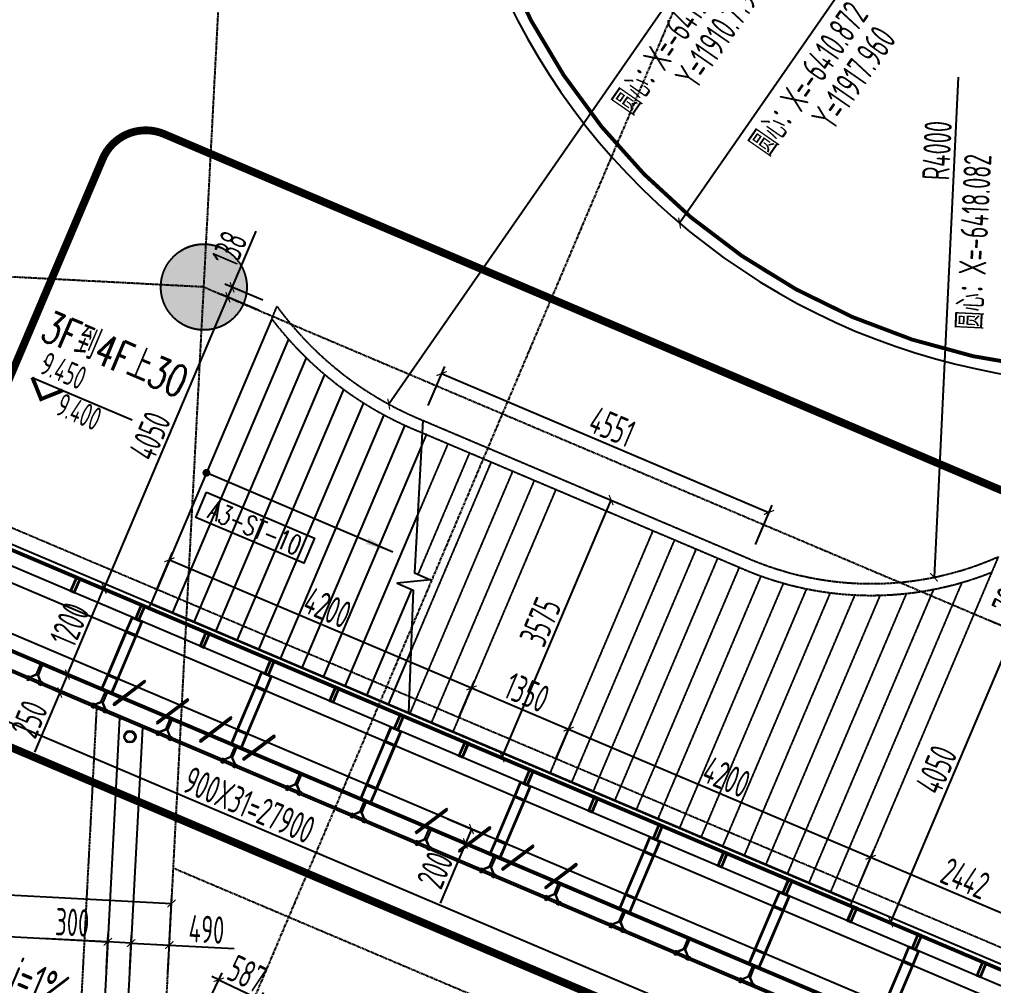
# Model space of a CAD drawing. Extents: x 11778731 to 12007717, y -6694179 to -6363962.
# Drawn here: x 11903912 to 11916379, y -6427228 to -6414858 of the extents above; entities that cross this region are included whole.
import ezdxf
from ezdxf.enums import TextEntityAlignment as Align
from ezdxf.xclip import XClip

# ---------------------------------------------------------------- set-up
doc = ezdxf.new("R2010")
doc.units = 0
doc.header["$LTSCALE"] = 10
doc.header["$MEASUREMENT"] = 0
doc.header["$XCLIPFRAME"] = 0
for name, pattern in [('A3-RG-axis-100$0$CENTER', [2, 1.25, -0.25, 0.25, -0.25]), ('A3-RI-3F$0$DASH', [0.35, 0.25, -0.1]), ('A3-RI-3F$0$DASHED2', [0.375, 0.25, -0.125]), ('A3-RV-3F$0$DASH', [0.35, 0.25, -0.1]), ('DASHED2', [0.375, 0.25, -0.125])]:
    doc.linetypes.add(name, pattern=pattern)
for name, color, linetype in [('A-CLOD', 200, 'Continuous'), ('A3-RB-3F-100$0$A-DIMS-100', 1, 'Continuous'), ('A3-RG-axis-100$0$A-DIMS-100', 1, 'Continuous'), ('A3-RG-axis-100$0$A-GRID', 1, 'A3-RG-axis-100$0$CENTER'), ('A3-RI-3F$0$A-DETAILS', 11, 'Continuous'), ('A3-RI-3F$0$A-FACD-ALUM', 30, 'Continuous'), ('A3-RI-3F$0$A-FLOR', 2, 'Continuous'), ('A3-RI-3F$0$A-FLOR-CURT', 55, 'Continuous'), ('A3-RI-3F$0$A-GLAZ', 140, 'Continuous'), ('A3-RI-3F$0$A-HATH', 9, 'Continuous'), ('A3-RI-3F$0$A-STRS-HRAL', 80, 'Continuous'), ('A3-RI-3F$0$A-WALL-FINI', 95, 'Continuous'), ('A3-RM-3F$0$0P-1', 191, 'Continuous'), ('A3-RM-3F$0$0P-FE-FH-V', 141, 'Continuous'), ('A3-RS-1F$0$A-HATH-GRAY', 8, 'Continuous'), ('A3-RS-1F$0$A-WALL', 7, 'Continuous'), ('A3-RV-3F$0$A-STRS', 50, 'Continuous'), ('A3-RV-3F$0$A-STRS-HRAL', 80, 'Continuous'), ('A3-RV-3F$0$A-SYMB-STRS', 1, 'Continuous'), ('A3-SYMB-3F-100$0$A-SYMB', 4, 'Continuous'), ('A3-SYMB-3F-100$0$A-SYMB-AREA', 4, 'Continuous'), ('A3-SYMB-3F-100$0$A-SYMB-NAME', 4, 'Continuous'), ('A3-SYMB-3F-100$0$A-SYMB-NAME-E', 4, 'Continuous'), ('A3-SYMB-3F-100$0$A-SYMB-NUMB-T', 4, 'Continuous'), ('A3-SYMB-3F-100$0$A-SYMB-STRS', 1, 'Continuous')]:
    doc.layers.add(name, color=color, linetype=linetype)
doc.layers.add('A3-RI-3F$0$A-X-CHEK', color=6, linetype='A3-RI-3F$0$DASHED2', plot=False)
doc.styles.add('A3-RB-3F-100$0$XD2008', font='xd-hzs.shx', dxfattribs={"width": 0.7, "bigfont": 'xd-hztxt.shx'})
doc.styles.add('A3-RG-axis-100$0$XD2008', font='xd-hzs.shx', dxfattribs={"width": 0.7, "bigfont": 'xd-hztxt.shx'})
doc.styles.add('A3-SYMB-3F-100$0$ECADI', font='hzs.shx', dxfattribs={"width": 0.7, "bigfont": 'hztxt.shx'})
doc.styles.add('A3-SYMB-3F-100$0$ECADI-TXT', font='simplex.shx', dxfattribs={"bigfont": 'hztxt.shx'})
doc.styles.add('A3-SYMB-3F-100$0$XD2008', font='hzs.shx', dxfattribs={"width": 0.7, "bigfont": 'hztxt.shx'})
doc.dimstyles.new('A3-RB-3F-100$0$XD100$0', dxfattribs={"dimscale": 100, "dimtxt": 3.5, "dimasz": 1, "dimexe": 1, "dimexo": 2, "dimgap": 0.5, "dimtad": 1, "dimdec": 0, "dimdsep": 46, "dimtxsty": 'A3-RB-3F-100$0$XD2008', "dimblk1": 'A3-RB-3F-100$0$_ARCHTICK', "dimblk2": 'A3-RB-3F-100$0$_ARCHTICK', "dimsah": 1, "dimcen": 2.5, "dimclrt": 4, "dimaunit": 1, "dimadec": 0, "dimazin": 0, "dimtfac": 1, "dimtdec": 0, "dimtix": 1, "dimtmove": 0, "dimatfit": 3, "dimfxl": 0, "dimtolj": 1, "dimtzin": 0, "dimarcsym": 0})
doc.dimstyles.new('A3-RG-axis-100$0$XD100$0', dxfattribs={"dimscale": 100, "dimtxt": 3.5, "dimasz": 1, "dimexe": 1, "dimexo": 2, "dimgap": 0.5, "dimtad": 1, "dimdec": 0, "dimdsep": 46, "dimtxsty": 'A3-RG-axis-100$0$XD2008', "dimblk1": 'A3-RG-axis-100$0$_ARCHTICK', "dimblk2": 'A3-RG-axis-100$0$_ARCHTICK', "dimsah": 1, "dimcen": 2.5, "dimclrt": 4, "dimaunit": 1, "dimadec": 0, "dimazin": 0, "dimtfac": 1, "dimtdec": 0, "dimtix": 1, "dimtmove": 0, "dimatfit": 3, "dimfxl": 0, "dimtolj": 1, "dimtzin": 0, "dimarcsym": 0})

# ---------------------------------------------------------------- blocks, each defined once
blk = doc.blocks.new('A3-RV-3F')
at = {"layer": 'A3-RV-3F$0$A-STRS'}
for p, q in [((11907141, -6418692), (11905592, -6422341)), ((11907356, -6418953), (11905868, -6422458)), ((11907582, -6419189), (11906144, -6422575)), ((11907817, -6419402), (11906420, -6422693)), ((11908061, -6419594), (11906696, -6422810)), ((11908314, -6419766), (11906973, -6422927)), ((11908575, -6419919), (11907249, -6423044)), ((11908844, -6420053), (11907525, -6423162)), ((11909050, -6420337), (11907801, -6423279)), ((11909008, -6421202), (11908077, -6423396)), ((11908929, -6422157), (11908353, -6423513)), ((11908922, -6422941), (11908630, -6423630))]:
    blk.add_line(p, q, dxfattribs=at)
at = {"layer": 'A3-RV-3F$0$A-STRS', "linetype": 'A3-RV-3F$0$DASH'}
for p, q in [((11909120, -6420172), (11909050, -6420337)), ((11909396, -6420289), (11909008, -6421202)), ((11909672, -6420406), (11909012, -6421962)), ((11909948, -6420524), (11908922, -6422941)), ((11910224, -6420641), (11908906, -6423748)), ((11910501, -6420758), (11909182, -6423865)), ((11910777, -6420875), (11909458, -6423982)), ((11912019, -6421403), (11910701, -6424510)), ((11912296, -6421520), (11910977, -6424627)), ((11912572, -6421637), (11911253, -6424744)), ((11916440, -6421737), (11914567, -6426151)), ((11912848, -6421754), (11911529, -6424861)), ((11913124, -6421872), (11911805, -6424978)), ((11913402, -6421983), (11912081, -6425096)), ((11913689, -6422076), (11912358, -6425213)), ((11915974, -6422067), (11914291, -6426033)), ((11913985, -6422148), (11912634, -6425330)), ((11914289, -6422198), (11912910, -6425447)), ((11914603, -6422226), (11913186, -6425565)), ((11914927, -6422230), (11913462, -6425682)), ((11915263, -6422208), (11913738, -6425799)), ((11915611, -6422155), (11914014, -6425916))]:
    blk.add_line(p, q, dxfattribs=at)
at = {"layer": 'A3-RV-3F$0$A-STRS'}
blk.add_lwpolyline([(11909074, -6419990), (11908968, -6421942), (11909171, -6422035), (11908747, -6422075), (11908950, -6422166), (11908893, -6423742)], dxfattribs=at)
at = {"layer": 'A3-RV-3F$0$A-STRS-HRAL', "linetype": 'A3-RV-3F$0$DASH'}
for p, q in [((11907141, -6418692), (11907209, -6418532)), ((11909074, -6419990), (11913254, -6421764)), ((11909007, -6420124), (11913195, -6421902)), ((11908891, -6423796), (11914547, -6426197)), ((11908893, -6423742), (11914567, -6426151)), ((11914567, -6426151), (11914547, -6426197))]:
    blk.add_line(p, q, dxfattribs=at)
at = {"layer": 'A3-RV-3F$0$A-STRS-HRAL'}
for p, q in [((11905572, -6422387), (11905592, -6422341)), ((11905592, -6422341), (11908893, -6423742)), ((11905572, -6422387), (11908891, -6423796))]:
    blk.add_line(p, q, dxfattribs=at)
at = {"layer": 'A3-RV-3F$0$A-STRS-HRAL', "linetype": 'A3-RV-3F$0$DASH'}
for centre, radius, start, end in [((11910719, -6415963), 4350, 216.2013, 247.6432), ((11910719, -6415963), 4500, 217.3331, 247.6432), ((11914816, -6418082), 4000, 247, 293.948), ((11914816, -6418082), 4150, 247, 291.7748)]:
    blk.add_arc(centre, radius, start, end, dxfattribs=at)
at = {"layer": 'A3-RV-3F$0$A-SYMB-STRS', "extrusion": (-6.6424e-09, -1.28452e-09, -1)}
blk.add_line((11908693, -6421677), (11906304, -6420663), dxfattribs=at)
at = {"layer": 'A3-RV-3F$0$A-SYMB-STRS', "extrusion": (2.6552e-13, -1.0951e-13, -1), "const_width": 50, "elevation": 0}
blk.add_lwpolyline([(-11906304, -6420688, -1), (-11906305, -6420638, -1)], format="xyb", close=True, dxfattribs=at)
at = {"layer": 'A3-RV-3F$0$A-SYMB-STRS', "extrusion": (3.68934e-09, -5.67157e-09, -1)}
blk.add_solid([(-11908347, -6421576, 0), (-11908380, -6421498, 0), (-11908673, -6421669, 0)], dxfattribs=at)
blk = doc.blocks.new('A3-RI-3F$0$MRY-m_louver-vert-center - 9000h x 2500w x 500d - 25t - 600 oc - -30 deg-1445515-3RD FLOOR PLAN - BW')
at = {"layer": 'A3-RI-3F$0$A-FACD-ALUM'}
for p, q in [((-922, -88), (-1172, -521)), ((-1150, -533), (-900, -100)), ((-900, -100), (-922, -88)), ((-322, -88), (-572, -521)), ((-550, -533), (-300, -100)), ((-300, -100), (-322, -88)), ((278, -88), (28, -521)), ((50, -533), (300, -100)), ((300, -100), (278, -88)), ((878, -88), (628, -521)), ((650, -533), (900, -100)), ((900, -100), (878, -88)), ((-1172, -521), (-1150, -533)), ((-572, -521), (-550, -533)), ((28, -521), (50, -533)), ((628, -521), (650, -533))]:
    blk.add_line(p, q, dxfattribs=at)
blk = doc.blocks.new('A3-RI-3F')
at = {"layer": 'A3-RI-3F$0$A-DETAILS'}
for p, q in [((11904134, -6423243), (11904049, -6423278)), ((11904141, -6423246), (11904049, -6423283)), ((11904141, -6423246), (11904178, -6423338)), ((11904147, -6423249), (11904182, -6423334)), ((11904963, -6423595), (11904877, -6423629)), ((11904969, -6423598), (11904877, -6423635)), ((11904969, -6423598), (11905006, -6423689)), ((11904976, -6423600), (11905010, -6423686)), ((11905791, -6423946), (11905706, -6423981)), ((11905798, -6423949), (11905706, -6423986)), ((11905798, -6423949), (11905835, -6424041)), ((11905804, -6423952), (11905838, -6424037)), ((11906619, -6424298), (11906534, -6424333)), ((11906626, -6424301), (11906534, -6424338)), ((11906626, -6424301), (11906663, -6424393)), ((11906632, -6424304), (11906667, -6424389)), ((11907448, -6424650), (11907363, -6424684)), ((11907454, -6424653), (11907363, -6424690)), ((11907454, -6424653), (11907492, -6424744)), ((11907461, -6424655), (11907495, -6424740)), ((11908276, -6425001), (11908191, -6425036)), ((11908283, -6425004), (11908191, -6425041)), ((11908283, -6425004), (11908320, -6425096)), ((11908289, -6425007), (11908324, -6425092)), ((11909105, -6425353), (11909020, -6425387)), ((11909111, -6425356), (11909020, -6425393)), ((11909111, -6425356), (11909148, -6425448)), ((11909118, -6425359), (11909152, -6425444)), ((11909933, -6425705), (11909848, -6425739)), ((11909940, -6425707), (11909848, -6425745)), ((11909940, -6425707), (11909977, -6425799)), ((11909946, -6425710), (11909981, -6425795)), ((11910768, -6426059), (11910676, -6426096)), ((11910762, -6426056), (11910677, -6426091)), ((11910768, -6426059), (11910805, -6426151)), ((11910775, -6426062), (11910809, -6426147)), ((11911590, -6426408), (11911505, -6426442)), ((11911597, -6426411), (11911505, -6426448)), ((11911597, -6426411), (11911634, -6426503)), ((11911603, -6426414), (11911638, -6426499)), ((11912419, -6426760), (11912333, -6426794)), ((11912425, -6426762), (11912333, -6426800)), ((11912425, -6426762), (11912462, -6426854)), ((11912432, -6426765), (11912466, -6426850)), ((11913247, -6427111), (11913162, -6427146)), ((11913254, -6427114), (11913162, -6427151)), ((11913254, -6427114), (11913291, -6427206)), ((11913260, -6427117), (11913295, -6427202))]:
    blk.add_line(p, q, dxfattribs=at)
for points in [[(11904562, -6422176), (11904618, -6422199), (11904696, -6422015), (11904640, -6421991)], [(11904575, -6422170), (11904612, -6422186), (11904683, -6422020), (11904646, -6422005)], [(11905391, -6422527), (11905446, -6422551), (11905524, -6422367), (11905469, -6422343)], [(11905404, -6422522), (11905441, -6422538), (11905511, -6422372), (11905474, -6422356)], [(11905271, -6422694), (11905409, -6422752), (11905487, -6422568), (11905349, -6422510)], [(11905284, -6422688), (11905404, -6422739), (11905474, -6422574), (11905355, -6422523)], [(11905037, -6423246), (11905175, -6423305), (11905409, -6422752), (11905271, -6422694)], [(11905050, -6423241), (11905170, -6423292), (11905396, -6422758), (11905277, -6422707)], [(11906219, -6422879), (11906274, -6422902), (11906353, -6422718), (11906297, -6422695)], [(11906232, -6422874), (11906269, -6422889), (11906340, -6422724), (11906303, -6422708)], [(11904127, -6423240), (11904154, -6423252), (11904213, -6423114), (11904185, -6423102)], [(11907048, -6423231), (11907103, -6423254), (11907181, -6423070), (11907126, -6423046)], [(11907061, -6423225), (11907098, -6423241), (11907168, -6423075), (11907131, -6423060)], [(11906928, -6423397), (11907066, -6423456), (11907144, -6423272), (11907006, -6423213)], [(11906941, -6423392), (11907061, -6423443), (11907131, -6423277), (11907012, -6423226)], [(11904006, -6423308), (11904033, -6423320), (11904037, -6423311), (11904009, -6423299)], [(11904019, -6423276), (11904047, -6423288), (11904051, -6423278), (11904023, -6423267)], [(11904203, -6423354), (11904176, -6423342), (11904180, -6423333), (11904207, -6423345)], [(11904959, -6423430), (11905097, -6423489), (11905175, -6423305), (11905037, -6423246)], [(11904972, -6423425), (11905091, -6423476), (11905162, -6423310), (11905042, -6423259)], [(11904190, -6423386), (11904162, -6423374), (11904166, -6423365), (11904194, -6423377)], [(11904955, -6423592), (11904983, -6423603), (11905041, -6423465), (11905014, -6423454)], [(11906694, -6423949), (11906832, -6424008), (11907066, -6423456), (11906928, -6423397)], [(11906707, -6423944), (11906826, -6423995), (11907053, -6423461), (11906933, -6423410)], [(11907876, -6423582), (11907931, -6423606), (11908010, -6423422), (11907954, -6423398)], [(11907889, -6423577), (11907926, -6423593), (11907996, -6423427), (11907960, -6423411)], [(11904834, -6423660), (11904862, -6423671), (11904866, -6423662), (11904838, -6423651)], [(11904848, -6423627), (11904875, -6423639), (11904879, -6423630), (11904852, -6423618)], [(11905018, -6423738), (11904991, -6423726), (11904994, -6423717), (11905022, -6423729)], [(11905032, -6423706), (11905004, -6423694), (11905008, -6423685), (11905036, -6423696)], [(11905784, -6423943), (11905811, -6423955), (11905870, -6423817), (11905842, -6423805)], [(11908705, -6423934), (11908760, -6423957), (11908838, -6423773), (11908783, -6423750)], [(11908718, -6423929), (11908755, -6423944), (11908825, -6423778), (11908788, -6423763)], [(11905676, -6423979), (11905704, -6423991), (11905708, -6423982), (11905680, -6423970)], [(11906616, -6424133), (11906754, -6424192), (11906832, -6424008), (11906694, -6423949)], [(11906629, -6424128), (11906748, -6424179), (11906819, -6424013), (11906699, -6423962)], [(11908585, -6424100), (11908723, -6424159), (11908801, -6423975), (11908663, -6423916)], [(11908598, -6424095), (11908718, -6424146), (11908788, -6423980), (11908668, -6423929)], [(11905662, -6424011), (11905690, -6424023), (11905694, -6424014), (11905666, -6424002)], [(11905847, -6424090), (11905819, -6424078), (11905823, -6424069), (11905850, -6424080)], [(11905860, -6424057), (11905833, -6424046), (11905837, -6424036), (11905864, -6424048)], [(11908351, -6424653), (11908489, -6424711), (11908723, -6424159), (11908585, -6424100)], [(11909533, -6424286), (11909588, -6424309), (11909666, -6424125), (11909611, -6424101)], [(11906612, -6424295), (11906640, -6424307), (11906698, -6424169), (11906671, -6424157)], [(11908364, -6424647), (11908483, -6424698), (11908710, -6424164), (11908590, -6424113)], [(11909546, -6424280), (11909583, -6424296), (11909653, -6424130), (11909617, -6424115)], [(11906491, -6424363), (11906519, -6424375), (11906522, -6424366), (11906495, -6424354)], [(11906505, -6424331), (11906532, -6424343), (11906536, -6424333), (11906509, -6424322)], [(11906675, -6424441), (11906647, -6424429), (11906651, -6424420), (11906679, -6424432)], [(11906689, -6424409), (11906661, -6424397), (11906665, -6424388), (11906693, -6424400)], [(11910362, -6424637), (11910417, -6424661), (11910495, -6424477), (11910440, -6424453)], [(11910375, -6424632), (11910411, -6424648), (11910482, -6424482), (11910445, -6424466)], [(11907441, -6424647), (11907468, -6424658), (11907527, -6424520), (11907499, -6424509)], [(11907319, -6424715), (11907347, -6424726), (11907351, -6424717), (11907323, -6424705)], [(11907333, -6424682), (11907361, -6424694), (11907365, -6424685), (11907337, -6424673)], [(11908272, -6424837), (11908411, -6424895), (11908489, -6424711), (11908351, -6424653)], [(11908286, -6424831), (11908405, -6424882), (11908476, -6424717), (11908356, -6424666)], [(11910242, -6424804), (11910380, -6424862), (11910458, -6424678), (11910320, -6424620)], [(11910255, -6424798), (11910375, -6424849), (11910445, -6424683), (11910325, -6424633)], [(11907503, -6424793), (11907476, -6424781), (11907480, -6424772), (11907507, -6424784)], [(11907517, -6424761), (11907490, -6424749), (11907493, -6424740), (11907521, -6424751)], [(11910008, -6425356), (11910146, -6425415), (11910380, -6424862), (11910242, -6424804)], [(11910021, -6425351), (11910140, -6425401), (11910367, -6424868), (11910247, -6424817)], [(11911190, -6424989), (11911245, -6425012), (11911323, -6424828), (11911268, -6424805)], [(11911203, -6424984), (11911240, -6424999), (11911310, -6424833), (11911273, -6424818)], [(11908269, -6424998), (11908297, -6425010), (11908355, -6424872), (11908328, -6424860)], [(11908148, -6425066), (11908175, -6425078), (11908179, -6425069), (11908152, -6425057)], [(11908162, -6425034), (11908189, -6425046), (11908193, -6425037), (11908165, -6425025)], [(11908346, -6425112), (11908318, -6425101), (11908322, -6425091), (11908350, -6425103)], [(11908332, -6425144), (11908304, -6425133), (11908308, -6425124), (11908336, -6425135)], [(11909098, -6425350), (11909125, -6425362), (11909184, -6425224), (11909156, -6425212)], [(11912018, -6425340), (11912074, -6425364), (11912152, -6425180), (11912097, -6425156)], [(11912032, -6425335), (11912068, -6425351), (11912139, -6425185), (11912102, -6425169)], [(11909929, -6425540), (11910067, -6425599), (11910146, -6425415), (11910008, -6425356)], [(11911899, -6425507), (11912037, -6425566), (11912115, -6425382), (11911977, -6425323)], [(11911912, -6425502), (11912032, -6425553), (11912102, -6425387), (11911982, -6425336)], [(11908976, -6425418), (11909004, -6425430), (11909008, -6425421), (11908980, -6425409)], [(11908990, -6425386), (11909018, -6425398), (11909022, -6425388), (11908994, -6425377)], [(11909160, -6425496), (11909133, -6425484), (11909137, -6425475), (11909164, -6425487)], [(11909174, -6425464), (11909146, -6425452), (11909150, -6425443), (11909178, -6425455)], [(11909942, -6425535), (11910062, -6425586), (11910132, -6425420), (11910013, -6425369)], [(11909926, -6425702), (11909954, -6425713), (11910012, -6425575), (11909985, -6425564)], [(11911664, -6426059), (11911802, -6426118), (11912037, -6425566), (11911899, -6425507)], [(11911678, -6426054), (11911797, -6426105), (11912024, -6425571), (11911904, -6425520)], [(11912847, -6425692), (11912902, -6425716), (11912980, -6425531), (11912925, -6425508)], [(11912860, -6425687), (11912897, -6425702), (11912967, -6425537), (11912930, -6425521)], [(11909818, -6425737), (11909846, -6425749), (11909850, -6425740), (11909822, -6425728)], [(11909805, -6425770), (11909832, -6425781), (11909836, -6425772), (11909809, -6425760)], [(11909989, -6425848), (11909961, -6425836), (11909965, -6425827), (11909993, -6425839)], [(11910003, -6425816), (11909975, -6425804), (11909979, -6425795), (11910006, -6425806)], [(11910754, -6426053), (11910782, -6426065), (11910841, -6425927), (11910813, -6425915)], [(11913675, -6426044), (11913731, -6426067), (11913809, -6425883), (11913753, -6425860)], [(11913688, -6426039), (11913725, -6426054), (11913796, -6425888), (11913759, -6425873)], [(11910647, -6426089), (11910675, -6426101), (11910678, -6426092), (11910651, -6426080)], [(11911586, -6426243), (11911724, -6426302), (11911802, -6426118), (11911664, -6426059)], [(11911599, -6426238), (11911719, -6426289), (11911789, -6426123), (11911670, -6426072)], [(11913556, -6426210), (11913694, -6426269), (11913772, -6426085), (11913634, -6426026)], [(11913569, -6426205), (11913689, -6426256), (11913759, -6426090), (11913639, -6426039)], [(11910633, -6426121), (11910661, -6426133), (11910665, -6426124), (11910637, -6426112)], [(11910817, -6426199), (11910790, -6426188), (11910794, -6426179), (11910821, -6426190)], [(11910831, -6426167), (11910803, -6426156), (11910807, -6426146), (11910835, -6426158)], [(11913321, -6426763), (11913459, -6426821), (11913694, -6426269), (11913556, -6426210)], [(11913334, -6426757), (11913454, -6426808), (11913681, -6426274), (11913561, -6426223)], [(11914504, -6426395), (11914559, -6426419), (11914637, -6426235), (11914582, -6426211)], [(11914517, -6426390), (11914554, -6426406), (11914624, -6426240), (11914587, -6426224)], [(11911583, -6426405), (11911611, -6426417), (11911669, -6426279), (11911642, -6426267)], [(11911462, -6426473), (11911489, -6426485), (11911493, -6426475), (11911466, -6426464)], [(11911475, -6426441), (11911503, -6426452), (11911507, -6426443), (11911479, -6426432)], [(11911646, -6426551), (11911618, -6426539), (11911622, -6426530), (11911650, -6426542)], [(11911659, -6426519), (11911632, -6426507), (11911636, -6426498), (11911663, -6426510)], [(11915332, -6426747), (11915387, -6426771), (11915466, -6426586), (11915410, -6426563)], [(11915345, -6426742), (11915382, -6426757), (11915453, -6426592), (11915416, -6426576)], [(11912411, -6426757), (11912439, -6426768), (11912498, -6426630), (11912470, -6426619)], [(11912290, -6426825), (11912318, -6426836), (11912322, -6426827), (11912294, -6426815)], [(11912304, -6426792), (11912331, -6426804), (11912335, -6426795), (11912308, -6426783)], [(11912488, -6426871), (11912460, -6426859), (11912464, -6426850), (11912492, -6426861)], [(11913243, -6426947), (11913381, -6427005), (11913459, -6426821), (11913321, -6426763)], [(11913256, -6426941), (11913376, -6426992), (11913446, -6426827), (11913327, -6426776)], [(11915213, -6426914), (11915351, -6426972), (11915429, -6426788), (11915291, -6426730)], [(11915226, -6426908), (11915345, -6426959), (11915416, -6426793), (11915296, -6426743)], [(11912474, -6426903), (11912447, -6426891), (11912451, -6426882), (11912478, -6426894)], [(11913240, -6427108), (11913267, -6427120), (11913326, -6426982), (11913298, -6426970)], [(11914978, -6427466), (11915116, -6427525), (11915351, -6426972), (11915213, -6426914)], [(11914991, -6427461), (11915111, -6427511), (11915338, -6426978), (11915218, -6426927)], [(11916161, -6427099), (11916216, -6427122), (11916294, -6426938), (11916239, -6426915)], [(11916174, -6427093), (11916211, -6427109), (11916281, -6426943), (11916244, -6426928)], [(11913119, -6427176), (11913146, -6427188), (11913150, -6427179), (11913122, -6427167)], [(11913132, -6427144), (11913160, -6427156), (11913164, -6427147), (11913136, -6427135)], [(11913316, -6427222), (11913289, -6427210), (11913293, -6427201), (11913320, -6427213)]]:
    blk.add_lwpolyline(points, close=True, dxfattribs=at)
at = {"layer": 'A3-RI-3F$0$A-FLOR', "linetype": 'A3-RI-3F$0$DASH', "const_width": 50}
blk.add_lwpolyline([(11898727, -6390511), (11895047, -6392647), (11893686, -6418645), (11921002, -6430240), (11922838, -6425914)], dxfattribs=at)
at = {"layer": 'A3-RI-3F$0$A-FLOR-CURT', "color": 170, "linetype": 'A3-RI-3F$0$DASH', "const_width": 50}
blk.add_lwpolyline([(11926493, -6396565, 0.052123), (11917489, -6394434), (11917228, -6394435), (11916164, -6395948), (11915379, -6395377, 0.263888), (11909910, -6402375), (11909461, -6410947, 0.270782), (11913854, -6418314, 0.242696), (11921643, -6418532), (11929176, -6413825, -0.244698), (11942986, -6412739), (11948447, -6415057, 0.668179), (11951083, -6412467), (11948801, -6406818, 0.221695), (11943856, -6402207), (11926494, -6396566)], format="xyb", dxfattribs=at)
at = {"layer": 'A3-RI-3F$0$A-GLAZ'}
for p, q in [((11920366, -6428667), (11894928, -6417869)), ((11920379, -6428699), (11894903, -6417885)), ((11921134, -6430568), (11893427, -6418807)), ((11921121, -6430535), (11893453, -6418791))]:
    blk.add_line(p, q, dxfattribs=at)
at = {"layer": 'A3-RI-3F$0$A-HATH', "linetype": 'A3-RI-3F$0$DASH'}
blk.add_lwpolyline([(11904898, -6423676), (11904600, -6429360, -0.033317), (11938660, -6448425), (11946402, -6451711), (11970556, -6461964), (11976217, -6448626)], format="xyb", dxfattribs=at)
at = {"layer": 'A3-RI-3F$0$A-STRS-HRAL'}
for radius, start, end in [(8650, 180.4749, 295.7325), (8500, 180.5055, 295.6774)]:
    blk.add_arc((11917960, -6410872), radius, start, end, dxfattribs=at)
at = {"layer": 'A3-RI-3F$0$A-WALL-FINI'}
for p, q in [((11920024, -6428462), (11894955, -6417821)), ((11920472, -6428929), (11894721, -6417998)), ((11920578, -6429191), (11894514, -6418128)), ((11920901, -6429980), (11893898, -6418518)), ((11921007, -6430242), (11893691, -6418647))]:
    blk.add_line(p, q, dxfattribs=at)
at = {"layer": 'A3-RI-3F$0$A-X-CHEK'}
for p, q in [((11919774, -6428143), (11895187, -6417707)), ((11920044, -6428530), (11894961, -6417883))]:
    blk.add_line(p, q, dxfattribs=at)
at = {"layer": 'A3-RI-3F$0$A-FACD-ALUM', "rotation": 156.99999999977}
for p in [(11905901, -6424065), (11909767, -6425707)]:
    blk.add_blockref('A3-RI-3F$0$MRY-m_louver-vert-center - 9000h x 2500w x 500d - 25t - 600 oc - -30 deg-1445515-3RD FLOOR PLAN - BW', p, dxfattribs=at)
blk = doc.blocks.new('A3-RG-axis-100$0$_ARCHTICK')
at = {"color": 0, "linetype": 'ByBlock', "const_width": 0.15}
blk.add_lwpolyline([(-0.5, -0.5), (0.5, 0.5)], dxfattribs=at)
blk = doc.blocks.new('*D325')
at = {"layer": 'A3-RG-axis-100$0$A-DIMS-100', "color": 0, "lineweight": -2}
for p, q in [((11905813, -6428509), (11906507, -6427064)), ((11906463, -6427154), (11906373, -6427111)), ((11906463, -6427154), (11906993, -6427408)), ((11906343, -6428763), (11907036, -6427318)), ((11906993, -6427408), (11907083, -6427451))]:
    blk.add_line(p, q, dxfattribs=at)
at = {"layer": 'A3-RG-axis-100$0$A-DIMS-100', "color": 0, "lineweight": -2, "xscale": 100, "yscale": 100, "zscale": 100}
for p, rotation in [((11906463, -6427154), 334.3787944260569), ((11906993, -6427408), 154.3787944260569)]:
    blk.add_blockref('A3-RG-axis-100$0$_ARCHTICK', p, dxfattribs=dict(at, rotation=rotation))
at = {"layer": 'A3-RG-axis-100$0$A-DIMS-100', "color": 4, "insert": (11906825, -6427078), "char_height": 350, "attachment_point": 5, "rotation": 334.3788, "style": 'A3-RG-axis-100$0$XD2008'}
blk.add_mtext('\\A1;587', dxfattribs=at)
blk = doc.blocks.new('A3-SYMB-3F-100$0$ECADI-TAG-NAME')
at = {"layer": 'A3-SYMB-3F-100$0$A-SYMB-NAME', "style": 'A3-SYMB-3F-100$0$ECADI-TXT', "width": 0.7}
blk.add_attdef('CHINESENAME', (1.86, 1.53), '', height=4, dxfattribs=at)
at = {"layer": 'A3-SYMB-3F-100$0$A-SYMB-NAME-E', "style": 'A3-SYMB-3F-100$0$ECADI-TXT', "width": 0.7}
blk.add_attdef('ENGLISHLOW', (2.18, 6.96), '', height=2.5, dxfattribs=at)
blk = doc.blocks.new('A3-SYMB-3F-100$0$ECADI-TAG-HGHT（国标）')
at = {"color": 1}
blk.add_line((-2.12, 2.12), (11.77, 2.12), dxfattribs=at)
at = {"color": 1, "const_width": 0.5}
blk.add_lwpolyline([(-2.12, 2.12), (0, 0), (2.12, 2.12)], dxfattribs=at)
at = {"color": 1}
blk.add_point((-1.48, 4.6), dxfattribs=at)
at = {"style": 'A3-SYMB-3F-100$0$XD2008', "width": 0.7}
blk.add_attdef('FL', text='', height=3, dxfattribs=at).set_placement((-2.69, 2.97), align=Align.RIGHT)
for tag, p in [('F.F.L.', (2.28, 2.97)), ('T.O.S.', (2.28, -1.1))]:
    blk.add_attdef(tag, p, '', height=3, dxfattribs=at)
blk = doc.blocks.new('A3-SYMB-3F-100$0$ECADI-TAG-ROOM')
at = {"layer": 'A3-SYMB-3F-100$0$A-SYMB-AREA', "style": 'A3-SYMB-3F-100$0$ECADI', "width": 0.7}
blk.add_attdef('340M2', text='', height=2.5, dxfattribs=at).set_placement((7.17, -1.75), align=Align.MIDDLE_LEFT)
at = {"layer": 'A3-SYMB-3F-100$0$A-SYMB-NAME', "style": 'A3-SYMB-3F-100$0$ECADI', "width": 0.7}
blk.add_attdef('CHINESENAME', (-5.13, 0.09), '', height=4.5, dxfattribs=at)
at = {"layer": 'A3-SYMB-3F-100$0$A-SYMB-NAME-E', "style": 'A3-SYMB-3F-100$0$ECADI', "width": 0.7}
for tag, p in [('ENGLISHHIGH', (-5.13, 8.04)), ('ENGLISHLOW', (-5.13, 4.84))]:
    blk.add_attdef(tag, p, '', height=2.5, dxfattribs=at)
blk = doc.blocks.new('A3-SYMB-3F-100$0$ECADI-TAG-CODE')
at = {"layer": 'A3-SYMB-3F-100$0$A-SYMB-NUMB-T', "color": 1}
blk.add_lwpolyline([(0, 3.5), (15, 3.5), (15, 0), (0, 0)], close=True, dxfattribs=at)
at = {"layer": 'A3-SYMB-3F-100$0$A-SYMB-NUMB-T', "style": 'A3-SYMB-3F-100$0$ECADI-TXT', "width": 0.7}
blk.add_attdef('CODE', text='', height=2.5, dxfattribs=at).set_placement((7.5, 1.75), align=Align.MIDDLE_CENTER)
blk = doc.blocks.new('A3-SYMB-3F-100')
at = {"layer": 'A3-SYMB-3F-100$0$A-SYMB'}
blk.add_lwpolyline([(11905143, -6427701, 0, 0, 0), (11905236, -6425938, 80, 0, 0), (11905251, -6425639, 0, 0, 0)], format="xyseb", dxfattribs=at)
ref = blk.add_blockref('A3-SYMB-3F-100$0$ECADI-TAG-HGHT（国标）', (11904189, -6419719), dxfattribs=dict(at, xscale=100, yscale=99.99999999999999, rotation=337))
ref.add_attrib('F.F.L.', '9.450', (11904155, -6419382), dxfattribs={"layer": '0', "height": 300, "rotation": 337, "style": 'A3-SYMB-3F-100$0$XD2008', "width": 0.7})
ref.add_attrib('T.O.S.', '9.400', (11904356, -6419910), dxfattribs={"layer": '0', "height": 300, "rotation": 337, "style": 'A3-SYMB-3F-100$0$XD2008', "width": 0.7})
at = {"layer": 'A3-SYMB-3F-100$0$A-SYMB', "xscale": 100.0000000100172, "yscale": 100.0000000002328, "zscale": 100, "rotation": 337}
blk.add_blockref('A3-SYMB-3F-100$0$ECADI-TAG-CODE', (11906171, -6421234), dxfattribs=at).add_auto_attribs({'CODE': 'A3-ST-10'})
at = {"layer": 'A3-SYMB-3F-100$0$A-SYMB'}
ref = blk.add_blockref('A3-SYMB-3F-100$0$ECADI-TAG-ROOM', (11904401, -6427046), dxfattribs=dict(at, xscale=-99.99999999989045, yscale=100.0000000001164, rotation=156.9999999997605))
ref.add_attrib('CHINESENAME', 'i=1%', (11903750, -6427268), dxfattribs={"height": 450, "rotation": 337, "style": 'A3-SYMB-3F-100$0$ECADI', "width": 0.7})
at = {"layer": 'A3-SYMB-3F-100$0$A-SYMB-STRS'}
ref = blk.add_blockref('A3-SYMB-3F-100$0$ECADI-TAG-NAME', (11903926, -6419015, 0), dxfattribs=dict(at, xscale=100, yscale=99.99999999999999, rotation=337))
ref.add_attrib('CHINESENAME', '3F到4F上30', (11904157, -6418947, 0), dxfattribs={"height": 400, "rotation": 337, "style": 'A3-SYMB-3F-100$0$ECADI-TXT', "oblique": 360, "width": 0.7})
blk = doc.blocks.new('A3-RB-3F-100$0$_ARCHTICK')
at = {"color": 0, "linetype": 'ByBlock', "const_width": 0.15}
blk.add_lwpolyline([(-0.5, -0.5), (0.5, 0.5)], dxfattribs=at)
blk = doc.blocks.new('*D1228')
at = {"layer": 'A3-RB-3F-100$0$A-DIMS-100', "color": 0, "lineweight": -2}
for p, q in [((11894121, -6419210), (11893886, -6419764)), ((11893925, -6419672), (11919607, -6430574)), ((11919803, -6430111), (11919568, -6430666))]:
    blk.add_line(p, q, dxfattribs=at)
at = {"layer": 'A3-RB-3F-100$0$A-DIMS-100', "color": 0, "lineweight": -2, "xscale": 100, "yscale": 100, "zscale": 100}
for p, rotation in [((11893925, -6419672), 157.0000024797413), ((11919607, -6430574), 337.0000024797413)]:
    blk.add_blockref('A3-RB-3F-100$0$_ARCHTICK', p, dxfattribs=dict(at, rotation=rotation))
at = {"layer": 'A3-RB-3F-100$0$A-DIMS-100', "color": 4, "insert": (11906854, -6424916), "char_height": 350, "attachment_point": 5, "rotation": 337, "style": 'A3-RB-3F-100$0$XD2008'}
blk.add_mtext('\\A1;900X31=27900', dxfattribs=at)
blk = doc.blocks.new('*D510')
at = {"layer": 'A3-RB-3F-100$0$A-DIMS-100', "color": 0, "lineweight": -2}
for p, q in [((11909391, -6425094), (11909790, -6425264)), ((11909698, -6425225), (11909620, -6425409)), ((11909313, -6425279), (11909712, -6425448)), ((11909620, -6425409), (11909295, -6426173))]:
    blk.add_line(p, q, dxfattribs=at)
at = {"layer": 'A3-RB-3F-100$0$A-DIMS-100', "color": 0, "lineweight": -2, "xscale": 100, "yscale": 100, "zscale": 100}
for p, rotation in [((11909698, -6425225), 66.99999999984553), ((11909620, -6425409), 246.9999999998455)]:
    blk.add_blockref('A3-RB-3F-100$0$_ARCHTICK', p, dxfattribs=dict(at, rotation=rotation))
at = {"layer": 'A3-RB-3F-100$0$A-DIMS-100', "color": 4, "insert": (11909231, -6425749), "char_height": 350, "attachment_point": 5, "rotation": 67, "style": 'A3-RB-3F-100$0$XD2008'}
blk.add_mtext('\\A1;200', dxfattribs=at)
blk = doc.blocks.new('*D511')
at = {"layer": 'A3-RB-3F-100$0$A-DIMS-100', "color": 0, "lineweight": -2}
for p, q in [((11911179, -6420883), (11911577, -6421052)), ((11910089, -6424304), (11911485, -6421013)), ((11909782, -6424174), (11910181, -6424343))]:
    blk.add_line(p, q, dxfattribs=at)
at = {"layer": 'A3-RB-3F-100$0$A-DIMS-100', "color": 0, "lineweight": -2, "xscale": 100, "yscale": 100, "zscale": 100}
for p, rotation in [((11911485, -6421013), 66.9999999998321), ((11910089, -6424304), 246.9999999998321)]:
    blk.add_blockref('A3-RB-3F-100$0$_ARCHTICK', p, dxfattribs=dict(at, rotation=rotation))
at = {"layer": 'A3-RB-3F-100$0$A-DIMS-100', "color": 4, "insert": (11910580, -6422571), "char_height": 350, "attachment_point": 5, "rotation": 67, "style": 'A3-RB-3F-100$0$XD2008'}
blk.add_mtext('\\A1;3575', dxfattribs=at)
blk = doc.blocks.new('*D512')
at = {"layer": 'A3-RB-3F-100$0$A-DIMS-100', "color": 0, "lineweight": -2}
for p, q in [((11916314, -6422547), (11916739, -6422727)), ((11915064, -6426416), (11916647, -6422688)), ((11914731, -6426275), (11915156, -6426455))]:
    blk.add_line(p, q, dxfattribs=at)
at = {"layer": 'A3-RB-3F-100$0$A-DIMS-100', "color": 0, "lineweight": -2, "xscale": 100, "yscale": 100, "zscale": 100}
for p, rotation in [((11916647, -6422688), 66.99999810497114), ((11915064, -6426416), 246.9999981049711)]:
    blk.add_blockref('A3-RB-3F-100$0$_ARCHTICK', p, dxfattribs=dict(at, rotation=rotation))
at = {"layer": 'A3-RB-3F-100$0$A-DIMS-100', "color": 4, "insert": (11915648, -6424464), "char_height": 350, "attachment_point": 5, "rotation": 67, "style": 'A3-RB-3F-100$0$XD2008'}
blk.add_mtext('\\A1;4050', dxfattribs=at)
blk = doc.blocks.new('*D513')
at = {"layer": 'A3-RB-3F-100$0$A-DIMS-100', "color": 0, "lineweight": -2}
for p, q in [((11916624, -6421816), (11917049, -6421996)), ((11916647, -6422688), (11916957, -6421957)), ((11916314, -6422547), (11916739, -6422727))]:
    blk.add_line(p, q, dxfattribs=at)
at = {"layer": 'A3-RB-3F-100$0$A-DIMS-100', "color": 0, "lineweight": -2, "xscale": 100, "yscale": 100, "zscale": 100}
for p, rotation in [((11916957, -6421957), 66.99999810492513), ((11916647, -6422688), 246.9999981049251)]:
    blk.add_blockref('A3-RB-3F-100$0$_ARCHTICK', p, dxfattribs=dict(at, rotation=rotation))
at = {"layer": 'A3-RB-3F-100$0$A-DIMS-100', "color": 4, "insert": (11916595, -6422234), "char_height": 350, "attachment_point": 5, "rotation": 67, "style": 'A3-RB-3F-100$0$XD2008'}
blk.add_mtext('\\A1;794', dxfattribs=at)
blk = doc.blocks.new('*D514')
at = {"layer": 'A3-RB-3F-100$0$A-DIMS-100', "color": 0, "lineweight": -2}
for p, q in [((11904998, -6422143), (11906580, -6418415)), ((11906971, -6418581), (11906488, -6418376)), ((11905388, -6422309), (11904906, -6422104))]:
    blk.add_line(p, q, dxfattribs=at)
at = {"layer": 'A3-RB-3F-100$0$A-DIMS-100', "color": 0, "lineweight": -2, "xscale": 100, "yscale": 100, "zscale": 100}
for p, rotation in [((11906580, -6418415), 66.99999976398632), ((11904998, -6422143), 246.9999997639863)]:
    blk.add_blockref('A3-RB-3F-100$0$_ARCHTICK', p, dxfattribs=dict(at, rotation=rotation))
at = {"layer": 'A3-RB-3F-100$0$A-DIMS-100', "color": 4, "insert": (11905582, -6420191), "char_height": 350, "attachment_point": 5, "rotation": 67, "style": 'A3-RB-3F-100$0$XD2008'}
blk.add_mtext('\\A1;4050', dxfattribs=at)
blk = doc.blocks.new('*D515')
at = {"layer": 'A3-RB-3F-100$0$A-DIMS-100', "color": 0, "lineweight": -2}
for p, q in [((11906634, -6418288), (11906940, -6417567)), ((11907025, -6418454), (11906542, -6418249)), ((11906580, -6418415), (11906634, -6418288)), ((11906971, -6418581), (11906488, -6418376))]:
    blk.add_line(p, q, dxfattribs=at)
at = {"layer": 'A3-RB-3F-100$0$A-DIMS-100', "color": 0, "lineweight": -2, "xscale": 100, "yscale": 100, "zscale": 100}
for p, rotation in [((11906634, -6418288), 66.9999997641548), ((11906580, -6418415), 246.9999997641548)]:
    blk.add_blockref('A3-RB-3F-100$0$_ARCHTICK', p, dxfattribs=dict(at, rotation=rotation))
at = {"layer": 'A3-RB-3F-100$0$A-DIMS-100', "color": 4, "insert": (11906600, -6417793), "char_height": 350, "attachment_point": 5, "rotation": 67, "style": 'A3-RB-3F-100$0$XD2008'}
blk.add_mtext('\\A1;138', dxfattribs=at)
blk = doc.blocks.new('*D518')
at = {"layer": 'A3-RB-3F-100$0$A-DIMS-100', "color": 0, "lineweight": -2}
for p, q in [((11909142, -6419801), (11909355, -6419300)), ((11909316, -6419392), (11913505, -6421170)), ((11913332, -6421580), (11913545, -6421078))]:
    blk.add_line(p, q, dxfattribs=at)
at = {"layer": 'A3-RB-3F-100$0$A-DIMS-100', "color": 0, "lineweight": -2, "xscale": 100, "yscale": 100, "zscale": 100}
for p, rotation in [((11909316, -6419392), 157.0001189860033), ((11913505, -6421170), 337.0001189860033)]:
    blk.add_blockref('A3-RB-3F-100$0$_ARCHTICK', p, dxfattribs=dict(at, rotation=rotation))
at = {"layer": 'A3-RB-3F-100$0$A-DIMS-100', "color": 4, "insert": (11911499, -6420074), "char_height": 350, "attachment_point": 5, "rotation": 337.0001, "style": 'A3-RB-3F-100$0$XD2008'}
blk.add_mtext('\\A1;4551', dxfattribs=at)
blk = doc.blocks.new('*D519')
at = {"layer": 'A3-RB-3F-100$0$A-DIMS-100', "color": 0, "lineweight": -2}
for p, q in [((11905670, -6422157), (11905871, -6421684)), ((11905832, -6421776), (11909698, -6423417)), ((11909536, -6423798), (11909737, -6423325))]:
    blk.add_line(p, q, dxfattribs=at)
at = {"layer": 'A3-RB-3F-100$0$A-DIMS-100', "color": 0, "lineweight": -2, "xscale": 100, "yscale": 100, "zscale": 100}
for p, rotation in [((11905832, -6421776), 156.9999981292069), ((11909698, -6423417), 336.9999981292069)]:
    blk.add_blockref('A3-RB-3F-100$0$_ARCHTICK', p, dxfattribs=dict(at, rotation=rotation))
at = {"layer": 'A3-RB-3F-100$0$A-DIMS-100', "color": 4, "insert": (11907853, -6422389), "char_height": 350, "attachment_point": 5, "rotation": 337, "style": 'A3-RB-3F-100$0$XD2008'}
blk.add_mtext('\\A1;4200', dxfattribs=at)
blk = doc.blocks.new('*D520')
at = {"layer": 'A3-RB-3F-100$0$A-DIMS-100', "color": 0, "lineweight": -2}
for p, q in [((11909536, -6423798), (11909737, -6423325)), ((11909698, -6423417), (11910940, -6423945)), ((11910779, -6424325), (11910980, -6423853))]:
    blk.add_line(p, q, dxfattribs=at)
at = {"layer": 'A3-RB-3F-100$0$A-DIMS-100', "color": 0, "lineweight": -2, "xscale": 100, "yscale": 100, "zscale": 100}
for p, rotation in [((11909698, -6423417), 156.9999981292044), ((11910940, -6423945), 336.9999981292044)]:
    blk.add_blockref('A3-RB-3F-100$0$_ARCHTICK', p, dxfattribs=dict(at, rotation=rotation))
at = {"layer": 'A3-RB-3F-100$0$A-DIMS-100', "color": 4, "insert": (11910407, -6423474), "char_height": 350, "attachment_point": 5, "rotation": 337, "style": 'A3-RB-3F-100$0$XD2008'}
blk.add_mtext('\\A1;1350', dxfattribs=at)
blk = doc.blocks.new('*D521')
at = {"layer": 'A3-RB-3F-100$0$A-DIMS-100', "color": 0, "lineweight": -2}
for p, q in [((11910779, -6424325), (11910980, -6423853)), ((11910940, -6423945), (11914807, -6425586)), ((11914645, -6425967), (11914846, -6425494))]:
    blk.add_line(p, q, dxfattribs=at)
at = {"layer": 'A3-RB-3F-100$0$A-DIMS-100', "color": 0, "lineweight": -2, "xscale": 100, "yscale": 100, "zscale": 100}
for p, rotation in [((11910940, -6423945), 156.9999981292117), ((11914807, -6425586), 336.9999981292117)]:
    blk.add_blockref('A3-RB-3F-100$0$_ARCHTICK', p, dxfattribs=dict(at, rotation=rotation))
at = {"layer": 'A3-RB-3F-100$0$A-DIMS-100', "color": 4, "insert": (11912961, -6424558), "char_height": 350, "attachment_point": 5, "rotation": 337, "style": 'A3-RB-3F-100$0$XD2008'}
blk.add_mtext('\\A1;4200', dxfattribs=at)
blk = doc.blocks.new('*D522')
at = {"layer": 'A3-RB-3F-100$0$A-DIMS-100', "color": 0, "lineweight": -2}
for p, q in [((11914645, -6425967), (11914846, -6425494)), ((11914807, -6425586), (11917054, -6426540)), ((11916892, -6426921), (11917093, -6426448))]:
    blk.add_line(p, q, dxfattribs=at)
at = {"layer": 'A3-RB-3F-100$0$A-DIMS-100', "color": 0, "lineweight": -2, "xscale": 100, "yscale": 100, "zscale": 100}
for p, rotation in [((11914807, -6425586), 156.9999981292077), ((11917054, -6426540), 336.9999981292077)]:
    blk.add_blockref('A3-RB-3F-100$0$_ARCHTICK', p, dxfattribs=dict(at, rotation=rotation))
at = {"layer": 'A3-RB-3F-100$0$A-DIMS-100', "color": 4, "insert": (11916018, -6425856), "char_height": 350, "attachment_point": 5, "rotation": 337, "style": 'A3-RB-3F-100$0$XD2008'}
blk.add_mtext('\\A1;2442', dxfattribs=at)
blk = doc.blocks.new('*D644')
at = {"layer": 'A3-RB-3F-100$0$A-DIMS-100', "color": 0, "lineweight": -2}
for p, q in [((11899442, -6426317), (11899473, -6425742)), ((11899467, -6425842), (11905859, -6426177)), ((11905834, -6426652), (11905864, -6426077))]:
    blk.add_line(p, q, dxfattribs=at)
at = {"layer": 'A3-RB-3F-100$0$A-DIMS-100', "color": 0, "lineweight": -2, "xscale": 100, "yscale": 100, "zscale": 100}
for p, rotation in [((11899467, -6425842), 176.9999999991762), ((11905859, -6426177), 356.9999999991763)]:
    blk.add_blockref('A3-RB-3F-100$0$_ARCHTICK', p, dxfattribs=dict(at, rotation=rotation))
at = {"layer": 'A3-RB-3F-100$0$A-DIMS-100', "color": 4, "insert": (11902675, -6425784), "char_height": 350, "attachment_point": 5, "rotation": 357, "style": 'A3-RB-3F-100$0$XD2008'}
blk.add_mtext('\\A1;6400', dxfattribs=at)
blk = doc.blocks.new('*D687')
at = {"layer": 'A3-RB-3F-100$0$A-DIMS-100', "color": 0, "lineweight": -2}
for p, q in [((11905334, -6423589), (11904434, -6423207)), ((11904526, -6423246), (11904428, -6423476)), ((11904428, -6423476), (11904104, -6424240)), ((11905236, -6423820), (11904336, -6423437))]:
    blk.add_line(p, q, dxfattribs=at)
at = {"layer": 'A3-RB-3F-100$0$A-DIMS-100', "color": 0, "lineweight": -2, "xscale": 100, "yscale": 100, "zscale": 100}
for p, rotation in [((11904526, -6423246), 66.99999999990807), ((11904428, -6423476), 246.999999999908)]:
    blk.add_blockref('A3-RB-3F-100$0$_ARCHTICK', p, dxfattribs=dict(at, rotation=rotation))
at = {"layer": 'A3-RB-3F-100$0$A-DIMS-100', "color": 4, "insert": (11904039, -6423817), "char_height": 350, "attachment_point": 5, "rotation": 67, "style": 'A3-RB-3F-100$0$XD2008'}
blk.add_mtext('\\A1;250', dxfattribs=at)
blk = doc.blocks.new('*D700')
at = {"layer": 'A3-RB-3F-100$0$A-DIMS-100', "color": 0, "lineweight": -2}
for p, q in [((11905323, -6422281), (11904902, -6422103)), ((11904526, -6423246), (11904994, -6422142)), ((11904854, -6423386), (11904434, -6423207))]:
    blk.add_line(p, q, dxfattribs=at)
at = {"layer": 'A3-RB-3F-100$0$A-DIMS-100', "color": 0, "lineweight": -2, "xscale": 100, "yscale": 100, "zscale": 100}
for p, rotation in [((11904994, -6422142), 66.99999976403929), ((11904526, -6423246), 246.9999997640393)]:
    blk.add_blockref('A3-RB-3F-100$0$_ARCHTICK', p, dxfattribs=dict(at, rotation=rotation))
at = {"layer": 'A3-RB-3F-100$0$A-DIMS-100', "color": 4, "insert": (11904553, -6422606), "char_height": 350, "attachment_point": 5, "rotation": 67, "style": 'A3-RB-3F-100$0$XD2008'}
blk.add_mtext('\\A1;1200', dxfattribs=at)
blk = doc.blocks.new('*D707')
at = {"layer": 'A3-RB-3F-100$0$A-DIMS-100', "color": 0, "lineweight": -2}
for p, q in [((11899521, -6426727), (11899545, -6426280)), ((11899539, -6426380), (11905042, -6426668)), ((11905024, -6427016), (11905047, -6426568))]:
    blk.add_line(p, q, dxfattribs=at)
at = {"layer": 'A3-RB-3F-100$0$A-DIMS-100', "color": 0, "lineweight": -2, "xscale": 100, "yscale": 100, "zscale": 100}
for p, rotation in [((11899539, -6426380), 176.9999999992868), ((11905042, -6426668), 356.9999999992868)]:
    blk.add_blockref('A3-RB-3F-100$0$_ARCHTICK', p, dxfattribs=dict(at, rotation=rotation))
at = {"layer": 'A3-RB-3F-100$0$A-DIMS-100', "color": 4, "insert": (11902302, -6426299), "char_height": 350, "attachment_point": 5, "rotation": 357, "style": 'A3-RB-3F-100$0$XD2008'}
blk.add_mtext('\\A1;5510', dxfattribs=at)
blk = doc.blocks.new('*D807')
at = {"layer": 'A3-RB-3F-100$0$A-DIMS-100', "color": 0, "lineweight": -2}
for p, q in [((11905024, -6427016), (11905047, -6426568)), ((11905323, -6427031), (11905347, -6426584)), ((11905042, -6426668), (11904213, -6426625)), ((11905341, -6426684), (11905042, -6426668))]:
    blk.add_line(p, q, dxfattribs=at)
at = {"layer": 'A3-RB-3F-100$0$A-DIMS-100', "color": 0, "lineweight": -2, "xscale": 100, "yscale": 100, "zscale": 100}
for p, rotation in [((11905042, -6426668), 177.0000003596326), ((11905341, -6426684), 357.0000003596326)]:
    blk.add_blockref('A3-RB-3F-100$0$_ARCHTICK', p, dxfattribs=dict(at, rotation=rotation))
at = {"layer": 'A3-RB-3F-100$0$A-DIMS-100', "color": 4, "insert": (11904589, -6426419), "char_height": 350, "attachment_point": 5, "rotation": 357, "style": 'A3-RB-3F-100$0$XD2008'}
blk.add_mtext('\\A1;300', dxfattribs=at)
blk = doc.blocks.new('*D808')
at = {"layer": 'A3-RB-3F-100$0$A-DIMS-100', "color": 0, "lineweight": -2}
for p, q in [((11905323, -6427031), (11905347, -6426584)), ((11905341, -6426684), (11905831, -6426709)), ((11905812, -6427057), (11905836, -6426610)), ((11905831, -6426709), (11906660, -6426753))]:
    blk.add_line(p, q, dxfattribs=at)
at = {"layer": 'A3-RB-3F-100$0$A-DIMS-100', "color": 0, "lineweight": -2, "xscale": 100, "yscale": 100, "zscale": 100}
for p, rotation in [((11905341, -6426684), 177.0000003595788), ((11905831, -6426709), 357.0000003595788)]:
    blk.add_blockref('A3-RB-3F-100$0$_ARCHTICK', p, dxfattribs=dict(at, rotation=rotation))
at = {"layer": 'A3-RB-3F-100$0$A-DIMS-100', "color": 4, "insert": (11906307, -6426509), "char_height": 350, "attachment_point": 5, "rotation": 357, "style": 'A3-RB-3F-100$0$XD2008'}
blk.add_mtext('\\A1;490', dxfattribs=at)
blk = doc.blocks.new('A3-RS-1F')
at = {"layer": 'A3-RS-1F$0$A-HATH-GRAY'}
h = blk.add_hatch(color=256, dxfattribs=at)
edge = h.paths.add_edge_path()
edge.add_arc((11906272, -6418284), 550, 0, 360)
at = {"layer": 'A3-RS-1F$0$A-WALL'}
blk.add_circle((11906272, -6418284), 550, dxfattribs=at)
blk = doc.blocks.new('A3-RM-3F$0$DFA')
at = {"layer": 'A3-RM-3F$0$0P-FE-FH-V'}
for radius in [75, 65]:
    blk.add_circle((0, 0), radius, dxfattribs=at)
blk = doc.blocks.new('A3-RM-3F')
at = {"layer": 'A3-RM-3F$0$0P-1'}
for points in [[(11905192, -6423801), (11904910, -6429175, -0.033124), (11938801, -6448159), (11947301, -6451767), (11970397, -6461571), (11975941, -6448509)], [(11905486, -6423926), (11905220, -6428991, -0.03293), (11938943, -6447894), (11947419, -6451491), (11970238, -6461178), (11975665, -6448392)]]:
    blk.add_lwpolyline(points, format="xyb", dxfattribs=at)
blk.add_blockref('A3-RM-3F$0$DFA', (11905326, -6424042), dxfattribs=at)
blk = doc.blocks.new('A3-RG-axis-100')
at = {"layer": 'A3-RG-axis-100$0$A-GRID'}
for p, q in [((11905726.9, -6428689.6), (11909024.2, -6365773.6)), ((11916344.3, -6405177.9), (11898275.1, -6447746.3)), ((11906272, -6418284.3), (11890183.5, -6417441.1)), ((11906272, -6418284.3), (11985933, -6452098.3)), ((11905882.4, -6425723.4), (11983197.9, -6458541.9))]:
    blk.add_line(p, q, dxfattribs=at)
for radius, start, end in [(294300, 57.267208, 69.150423), (288800, 57.079997, 69.144838)]:
    blk.add_arc((11778730.7, -6694178.7), radius, start, end, dxfattribs=at)
at = {"layer": 'A3-RG-axis-100$0$A-DIMS-100'}
dim = blk.add_aligned_dim(p1=(11905726.9, -6428689.7), p2=(11906256.4, -6428943.6), distance=1703.1, dimstyle='A3-RG-axis-100$0$XD100$0', override={"dimasz": 1}, dxfattribs=at)
dim.commit()
dim.dimension.update_dxf_attribs({"geometry": '*D325', "text_midpoint": (11906825.4, -6427078.1)})
blk = doc.blocks.new('A3-RB-3F-100')
at = {"layer": 'A3-RB-3F-100$0$A-DIMS-100'}
for p, q in [((11913198.3, -6413213.9), (11908638.3, -6419782.7)), ((11914971.3, -6413705.5), (11912361.3, -6417465.3)), ((11915926.6, -6415597.4), (11915617.9, -6422000.6))]:
    blk.add_line(p, q, dxfattribs=at)
at = {"layer": 'A3-RB-3F-100$0$A-DIMS-100', "const_width": 15}
for points in [[(11912348.7, -6417395.7), (11912373.8, -6417534.9)], [(11908625.8, -6419713.1), (11908650.9, -6419852.3)], [(11915570.4, -6421948.3), (11915665.5, -6422053)]]:
    blk.add_lwpolyline(points, dxfattribs=at)
at = {"layer": 'A3-RB-3F-100$0$A-DIMS-100', "style": 'A3-RB-3F-100$0$XD2008', "width": 0.7}
for s, rotation, p in [('圆心：X=-6415.963', 55.23204, (11911769.3, -6416108.1)), ('Y=11910.719', 55.23204, (11912570.3, -6415778.4)), ('圆心：X=-6410.872', 55.23204, (11913518.8, -6416633.6)), ('Y=11917.960', 55.23204, (11914319.7, -6416304)), ('R4000', 87.24023, (11915812.6, -6416923.3)), ('圆心：X=-6418.082', 87.24023, (11916247.7, -6418835.1))]:
    blk.add_text(s, height=350, rotation=rotation, dxfattribs=at).set_placement(p)
at = {"layer": 'A3-RB-3F-100$0$A-DIMS-100'}
for base, p1, p2, angle, picture, middle in [((11906634.2, -6418287.9), (11907154.8, -6418659), (11907208.8, -6418531.7), 67, '*D515', (11906806.8, -6417881.3)), ((11904525.6, -6423246.3), (11905420.4, -6423897.7), (11905518.1, -6423667.6), 67, '*D687', (11904246.2, -6423904.5)), ((11909697.8, -6425224.5), (11909129.2, -6425200.5), (11909207.4, -6425016.4), 67, '*D510', (11909438, -6425836.7)), ((11905341.4, -6426683.8), (11905013.1, -6427215.4), (11905312.7, -6427231.1), 357, '*D807', (11904577.4, -6426643.8)), ((11905830.7, -6426709.5), (11905312.7, -6427231.1), (11905802, -6427256.7), 357, '*D808', (11906295.1, -6426733.8))]:
    dim = blk.add_linear_dim(base=base, p1=p1, p2=p2, angle=angle, dimstyle='A3-RB-3F-100$0$XD100$0', dxfattribs=at)
    dim.commit()
    dim.dimension.update_dxf_attribs({"geometry": picture, "text_midpoint": middle, "dimtype": 129})
for p1, p2, distance, picture, middle in [((11905572.3, -6422387), (11907154.8, -6418659), 624.2, '*D514', (11905581.9, -6420191.2)), ((11909064.4, -6419985.6), (11913253.5, -6421763.8), 644.7, '*D518', (11911498.8, -6420074)), ((11909598.1, -6424095.8), (11910995, -6420805), -532.8, '*D511', (11910579.9, -6422570.7)), ((11905591.8, -6422341), (11909458, -6423982.1), 613.8, '*D519', (11907852.6, -6422389.4)), ((11916129.7, -6422468.6), (11916440.1, -6421737.4), -561.4, '*D513', (11916594.6, -6422234.5)), ((11905038.4, -6423464), (11905507.3, -6422359.4), 557.2, '*D700', (11904552.9, -6422606.1)), ((11914547.2, -6426196.6), (11916129.7, -6422468.6), -561.4, '*D512', (11915648.2, -6424464.1)), ((11909458, -6423982.1), (11910700.7, -6424509.5), 613.8, '*D520', (11910407.1, -6423473.7)), ((11910700.7, -6424509.5), (11914566.8, -6426150.6), 613.8, '*D521', (11912961.5, -6424558)), ((11914566.8, -6426150.6), (11916814.3, -6427104.6), 613.8, '*D522', (11916018.3, -6425855.5)), ((11899432, -6426516.5), (11905823.3, -6426851.5), 675.8, '*D644', (11902674.8, -6425784.5)), ((11899510.6, -6426927), (11905013.1, -6427215.4), 548, '*D707', (11902302.3, -6426299.3))]:
    dim = blk.add_aligned_dim(p1=p1, p2=p2, distance=distance, dimstyle='A3-RB-3F-100$0$XD100$0', dxfattribs=at)
    dim.commit()
    dim.dimension.update_dxf_attribs({"geometry": picture, "text_midpoint": middle})
dim = blk.add_aligned_dim(p1=(11894199.2, -6419026), p2=(11919881.2, -6429927.4), distance=-702.1, text='900X31=27900', dimstyle='A3-RB-3F-100$0$XD100$0', dxfattribs=at)
dim.commit()
dim.dimension.update_dxf_attribs({"geometry": '*D1228', "text_midpoint": (11906853.8, -6424915.8)})

msp = doc.modelspace()

# ---------------------------------------------------------------- linework, layer by layer
at = {"layer": 'A-CLOD', "linetype": 'DASHED2', "const_width": 100}
msp.add_lwpolyline([(11905763, -6416325), (11919721, -6422266, -0.414212), (11920039, -6423052), (11917350, -6429292, -0.414214), (11916564, -6429610), (11902640, -6423683, -0.414214), (11902322, -6422897), (11904977, -6416643, -0.414215)], format="xyb", close=True, dxfattribs=at)

# ---------------------------------------------------------------- block references
for name in ['A3-RG-axis-100', 'A3-RB-3F-100', 'A3-RI-3F', 'A3-RI-3F', 'A3-RI-3F', 'A3-SYMB-3F-100', 'A3-SYMB-3F-100', 'A3-RM-3F', 'A3-RV-3F', 'A3-RV-3F']:
    msp.add_blockref(name, (0, 0))
ref = msp.add_blockref('A3-RS-1F', (0, 0))
XClip(ref).set_block_clipping_path([(11880575.4595815204, -6415096.270357037), (11910249.6177904997, -6426601.7009763205), (11922841.9025027994, -6430599.4828046197), (11977834.5324543808, -6451371.0095163761), (12008409.3102089595, -6381594.5835881606), (11890394.8696729206, -6356927.6296852781), (11884882.5177205391, -6396620.1386088813)])

doc.saveas('drawing.dxf')
